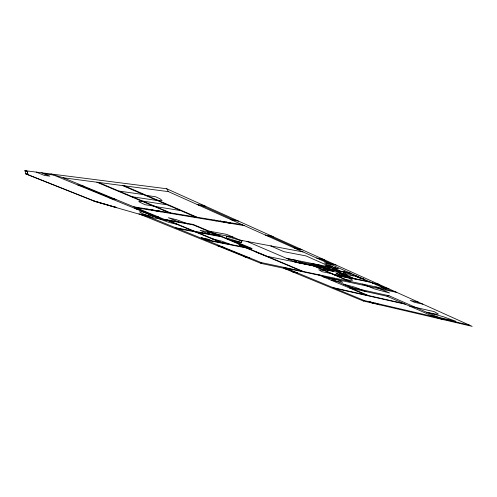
<?xml version="1.0" encoding="UTF-8"?>
<svg xmlns="http://www.w3.org/2000/svg" width="497" height="497" viewBox="0 0 497 497"><rect width="100%" height="100%" fill="white"/><g stroke="black" fill="none" stroke-linecap="round" stroke-linejoin="round"><path stroke-width="0.75" d="M205.584 239.939L251.544 248.978L247.904 247.86L193.122 224.861L193.134 224.433L164.165 219.307M25.906 170.782L27.857 171.564L24.85 170.645L166.712 188.754L472.15 326.355L363.22 300.971L283.781 268.237L260.987 263.391L261.08 262.528L149.547 217.133L95.039 201.527L25.726 173.832L24.987 170.676L27.267 171.446L27.894 174.422L25.726 173.832L96.12 201.707L95.039 201.527M283.781 268.237L284.178 267.411L385.933 289.061L396.805 292.41L328.144 277.717L317.863 274.574L366.202 295.063M231.614 240.604L241.157 242.418L241.921 240.89L226.644 234.373L209.231 231.192M241.157 242.418L241.915 240.902L240.181 240.163L303.046 251.936M328.523 269.883L327.33 269.591L327.983 269.697M350.702 287.322L349.316 287.906L387.051 296.243L433.974 316.732L443.641 319.714L389.058 295.752L350.702 287.322L328.144 277.717M363.22 300.971L364.351 300.561L433.974 316.732M387.051 296.243L389.058 295.752M316.011 265.305L316.415 265.398L315.899 265.28M320.453 266.199L319.757 265.982M315.365 265.05L315.651 265.212M271.225 245.972L270.815 245.984L283.905 251.675L305.99 255.912L331.977 267.448L286.595 258.378M44.152 173.807L53.452 175.006M63.287 177.783L165.942 220.041L154.989 216.661L50.974 173.987L63.287 177.783L168.446 191.643L385.933 289.061M27.608 174.584L28.633 174.72M77.749 184.971L82.328 185.623M118.976 191.084L143.428 194.557M79.209 185.574L83.794 186.226M144.969 195.228L155.648 196.756L160.196 198.893L162.109 200.571L156.499 200.198M197.16 204.503L203.838 205.478M198.676 205.18L205.354 206.162M132.612 196.849L157.22 200.502M142.546 201.049L167.259 204.826M143.863 201.608L138.781 201.242L139.52 202.086L145.031 204.702L154.859 206.255M109.893 198.16L114.577 198.893M111.253 198.719L115.938 199.459M155.685 206.603L180.523 210.548M230.478 219.425L237.187 220.5M231.863 220.047L238.579 221.128M133.817 206.814L242.219 224.687M135.898 207.678L244.362 225.65M93.411 200.875L94.498 201.055M134.867 208.405L139.607 209.2M136.147 208.933L140.893 209.728M325.448 268.709L322.951 268.517L328.293 270.275L333.294 271.027L324.908 268.51L327.473 269.343L326.131 268.759M115.677 207.187L112.943 206.348L116.789 207.634M265.292 235.025L272.014 236.187M266.554 235.584L273.275 236.758M153.735 216.152L158.518 216.984M159.748 217.493L138.88 213.84L260.987 263.391M149.547 217.133L193.122 224.861M169.347 220.848L160.208 219.227L169.135 222.457L178.777 224.743M208.212 231.857L200.167 230.378L208.665 233.919L207.063 232.323L209.958 233.534L208.2 231.857L216.729 235.429M294.149 247.947L300.847 249.183M295.305 248.463L302.008 249.705M215.617 233.882L233.043 237.112M175.658 227.756L219.562 235.963M177.603 228.552L221.532 236.789M316.608 258.005L323.28 259.285M317.695 258.49L324.361 259.776M211.908 238.771L221.463 241.082L229.676 244.058L220.27 242.213M239.759 244.456L238.914 244.294L240.989 245.164M239.386 244.493L240.25 244.661M241.84 245.332L239.2 244.741L242.225 245.493M201.26 237.796L207.33 238.976L211.641 240.741L201.26 237.796L205.572 239.554M242.971 245.996L243.822 246.158M244.275 246.35L241.374 245.325M328.411 263.292L335.059 264.597M249.19 247.991L252.091 248.562L234.516 241.157M329.455 263.764L336.102 265.063M203.77 239.2L247.904 247.86M329.666 263.857L324.411 262.826L332.394 266.38L329.828 267.97L299.616 261.894M249.047 249.109L250.712 249.438M287.142 258.614L296.231 260.434M315.477 265.069L314.961 264.951L316.055 265.361M319.919 265.963L319.397 265.845L320.062 266.137M320.341 266.175L320.857 266.293L319.764 265.889M217.761 245.853L222.407 246.792M218.761 246.257L223.408 247.195M350.273 273.089L294.628 261.82L294.205 260.608L296.616 261.646L296.193 260.416M267.256 256.371L350.696 273.275M351.578 273.673L295.951 262.385L246.984 241.43M270.356 257.67L255.849 251.954M328.219 269.834L328.871 269.933L328.256 269.765M352.789 275.034L364.015 279.239L360.66 278.55L352.771 275.027L356.138 275.711M321.503 269.007L340.271 272.847M357.859 277.022L359.002 277.258M325.324 270.666L318.77 269.747L322.099 271.691L332.791 273.915M333.661 274.294L369.725 281.799M334.903 274.829L370.948 282.346M371.756 282.706L378.304 284.073M334.661 275.077L348.646 278.003L352.684 280.178L350.515 280.414L344.172 279.208M372.669 283.116L379.211 284.483M244.22 256.589L248.879 257.564M245.145 256.961L249.805 257.943M381.597 287.117L388.114 288.496M382.479 287.508L388.989 288.887M261.08 262.528L284.178 267.411L364.351 300.561M286.092 268.2L319.764 275.381M284.321 268.455L289.279 269.517M322.957 276.736L339.202 280.215L342.725 282.29L331.182 280.221M285.203 268.821L290.167 269.883M291.894 271.579L296.852 272.648M292.758 271.934L297.715 273.008M426.88 312.358L436.472 314.222L438.379 314.067L434.235 311.644L409.485 306.034M418.673 302.263L410.255 300.412L414.473 302.3L422.866 304.152M332.94 287.577L403.645 303.487M334.599 288.26L405.248 304.189M431.533 315.663L455.904 321.31L443.318 316.707L427.936 312.601M440.702 318.422L469.28 325.063M372.265 302.741L377.167 303.884M327.896 269.647L328.368 269.765M320.087 266.106L320.497 266.255M315.322 264.994L316.167 265.255L315.725 265.137M239.802 244.996L240.542 245.251L239.399 244.766L239.691 244.953M36.219 172.105L44.376 175.416L49.893 176.143L41.698 172.807M151.914 217.549L141.483 213.182L139.477 211.728L142.931 211.946L160.183 219.022M221.078 246.723L246.543 257.073M81.496 185.897L112.223 198.527M138.514 209.33L156.12 216.568M287.676 269.349L294.361 272.114M166.688 219.755L222.985 242.971M165.029 219.463L221.295 242.642M146.77 208.951L148.864 209.821M370.395 301.965L374.117 303.512M369.42 301.741L373.141 303.282M200.726 232.441L202.683 233.255M376.297 303.338L380.006 304.885M375.303 303.108L379.018 304.655M207.845 233.776L209.809 234.59M179.951 222.526L168.402 217.729L176.814 219.786L187.928 223.942M240.728 245.114L241.113 245.276M159.04 210.977L161.152 211.859L158.22 210.84L159.5 211.585L156.574 210.566L157.86 211.312L151.691 209.765L152.989 210.504M247.922 248.27L303.276 271.474M246.257 247.941L301.623 271.12M193.134 224.433L251.544 248.978M98.499 182.424L170.483 212.859M96.865 182.206L168.794 212.579M351.596 288.409L368.476 295.572M355.479 289.266L343.172 284.023L355.355 287.341L365.997 291.59M122.641 185.605L195.439 216.978M295.69 260.198L303.723 263.658M124.424 185.841L197.241 217.27M313.98 265.74L350.099 281.432M312.408 265.423L348.546 281.103M362.549 284.085L374.514 288.925L389.48 292.969L375.838 286.912M214.139 220.059L216.276 220.991M332.804 269.548L353.615 278.73M342.694 274.624L347.707 276.835M229.216 222.544L231.36 223.495L228.204 222.376L229.334 223.159L226.178 222.041L227.315 222.824L224.166 221.712L225.309 222.488L220.177 221.053L221.333 221.83M355.765 278.892L356.995 279.438M334.456 269.883L355.256 279.078M367.401 281.314L368.625 281.861M201.999 205.671L233.82 219.96M269.896 236.168L297.479 248.562M321.012 259.13L331.723 263.938M375.931 283.799L384.84 287.8M166.712 188.754L168.446 191.643M27.329 171.496L27.894 174.422M346.21 272.58L346.092 273.797L343.458 272.629L343.539 273.897L353.932 276.028L346.21 272.58M226.831 236.373L226.346 237.957L241.126 242.399L241.915 240.902L226.831 236.373M95.101 201.297L114.391 206.938L95.101 201.297M326.877 266.237L330.288 267.287L326.877 266.237M327.511 265.709L330.952 266.771L327.492 265.721M326.517 265.056L325.274 266.119L337.165 269.784L338.606 268.784L326.517 265.056M333.53 267.566L336.972 268.622L333.53 267.566M332.847 268.076L336.264 269.125L332.828 268.088M336.171 273.406L340.078 275.114L350.646 277.444L345.639 275.232L336.171 273.406M342.986 274.164L339.824 273.176L342.986 274.164M341.048 273.611L339.557 273.325L345.042 274.971L339.662 272.965L341.048 273.611M314.116 264.149L311.265 263.584L317.272 266.199L320.118 266.777L314.116 264.149M319.863 265.299L314.533 264.23L320.534 266.858L325.858 267.933L319.863 265.299M320.894 266.653L319.925 266.454L322.746 267.461L320.894 266.653M346.527 275.91L346.03 275.81L347.322 276.264L346.527 275.91"/></g></svg>
